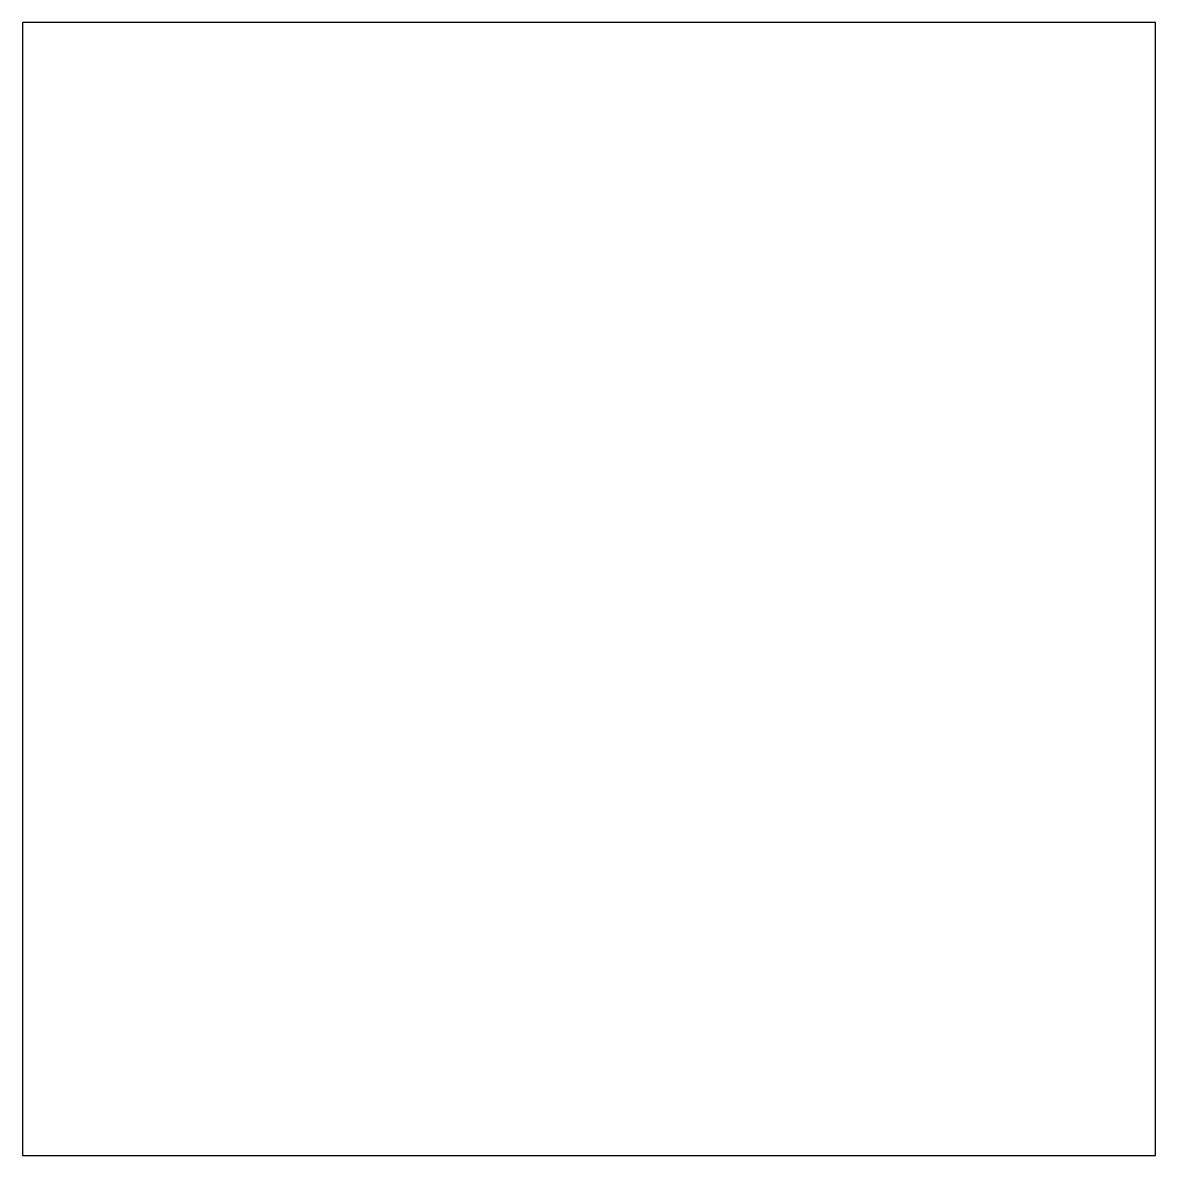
# Model space of a CAD drawing. Header units: millimetres. Extents: x 0 to 50, y 0 to 50.
import ezdxf

# ---------------------------------------------------------------- set-up
doc = ezdxf.new("R2010")
doc.units = ezdxf.units.MM
doc.layers.add('CUT', color=7, linetype='CONTINUOUS')

msp = doc.modelspace()

# ---------------------------------------------------------------- linework, layer by layer
at = {"layer": 'CUT'}
msp.add_lwpolyline([(0, 0), (50, 0), (50, 50), (0, 50)], close=True, dxfattribs=at)

doc.saveas('drawing.dxf')
